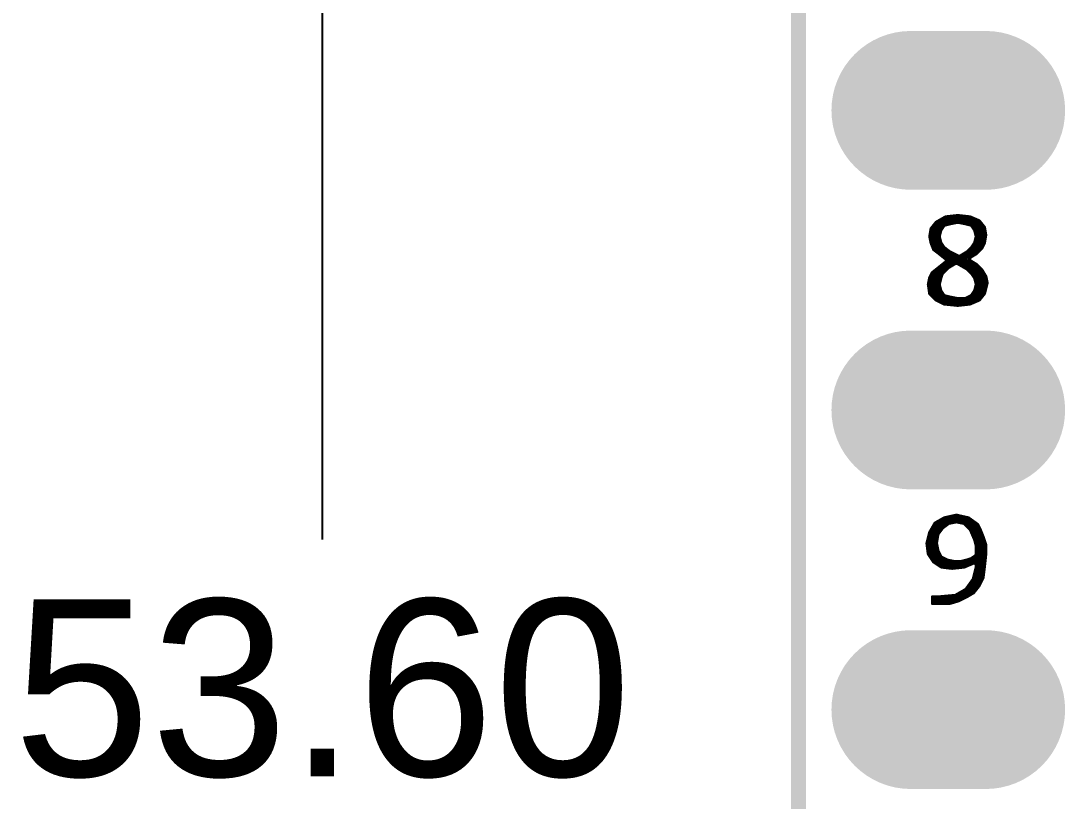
# Model space of a CAD drawing. Extents: x 18.8 to 58.3, y 22.4 to 94.7.
# Drawn here: x 18.81 to 27.66, y 51.25 to 57.86 of the extents above; entities that cross this region are included whole.
import ezdxf

# ---------------------------------------------------------------- set-up
doc = ezdxf.new("R2010")
doc.units = 0
doc.header["$MEASUREMENT"] = 0
doc.layers.get('0').update_dxf_attribs({"linetype": 'CONTINUOUS'})
doc.layers.get('Defpoints').update_dxf_attribs({"linetype": 'CONTINUOUS'})
doc.layers.add('SILKTOP_PHO', color=251, linetype='CONTINUOUS')
doc.layers.add('SOLDERTOP_PHO', color=7, linetype='CONTINUOUS')
doc.styles.get("Standard").update_dxf_attribs({"font": 'arial.ttf'})
doc.dimstyles.get("Standard").update_dxf_attribs({"dimtxt": 1.5, "dimasz": 1.5, "dimexe": 0.18, "dimexo": 0, "dimgap": 0.5, "dimtad": 0, "dimtih": 1, "dimtoh": 1, "dimzin": 0, "dimdsep": 46, "dimtxsty": 'Standard', "dimcen": 0.09, "dimadec": 0, "dimazin": 0, "dimtfac": 1, "dimtofl": 0, "dimtmove": 2, "dimatfit": 3, "dimfxl": 1, "dimtolj": 1, "dimtzin": 0, "dimarcsym": 0})

# ---------------------------------------------------------------- blocks, each defined once
blk = doc.blocks.new('ROUND_1')
at = {"const_width": 0.0127}
blk.add_lwpolyline([(-0.00635, 0, 1), (0.00635, 0, 1)], format="xyb", close=True, dxfattribs=at)
blk = doc.blocks.new('OBLONG_245')
at = {"const_width": 1.3462}
blk.add_lwpolyline([(0.3175, 0), (-0.3175, 0)], dxfattribs=at)
at = {"const_width": 0.6731}
for points in [[(-0.65405, 0, 1), (0.01905, 0, 1)], [(-0.01905, 0, 1), (0.65405, 0, 1)]]:
    blk.add_lwpolyline(points, format="xyb", close=True, dxfattribs=at)
blk = doc.blocks.new('*D70')
at = {"color": 0, "linetype": 'Continuous', "lineweight": -2}
for p, q in [((25.9319, 79.0001), (21.1826, 79.0001)), ((21.3626, 77.5001), (21.3626, 53.4664)), ((21.3626, 26.9), (21.3626, 50.9337)), ((25.9319, 25.4), (21.1826, 25.4))]:
    blk.add_line(p, q, dxfattribs=at)
at = {"color": 0, "linetype": 'Continuous'}
for points in [[(21.1126, 77.5001), (21.6126, 77.5001), (21.3626, 79.0001)], [(21.1126, 26.9), (21.6126, 26.9), (21.3626, 25.4)]]:
    blk.add_solid(points, dxfattribs=at)
at = {"layer": 'Defpoints', "color": 0, "linetype": 'Continuous'}
for p in [(25.9319, 79.0001), (21.3626, 25.4), (25.9319, 25.4)]:
    blk.add_point(p, dxfattribs=at)
at = {"color": 0, "linetype": 'Continuous', "insert": (21.3626, 52.2), "char_height": 1.5, "attachment_point": 5}
blk.add_mtext('\\A1;53.60', dxfattribs=at)

msp = doc.modelspace()

# ---------------------------------------------------------------- linework, layer by layer
at = {"layer": 'SILKTOP_PHO'}
for points, const_width in [([(25.4, 78.49997), (25.4, 25.900126)], 0.127), ([(26.750264, 56.21401), (26.646886, 56.20258)], 0.0254), ([(26.7208, 56.150256), (26.7208, 56.210708)], 0.0254), ([(26.7462, 56.155336), (26.7462, 56.213502)], 0.0254), ([(26.854404, 56.20258), (26.750264, 56.21401)], 0.0254), ([(26.7716, 56.152034), (26.7716, 56.211724)], 0.0254), ([(26.567638, 56.157368), (26.523442, 56.101996)], 0.0254), ([(26.543, 55.931562), (26.543, 56.12638)], 0.0254), ([(26.646886, 56.20258), (26.567638, 56.157368)], 0.0254), ([(26.5684, 55.907432), (26.5684, 56.157622)], 0.0254), ([(26.5938, 55.888382), (26.5938, 56.172354)], 0.0254), ([(26.608532, 56.090566), (26.632408, 56.12638)], 0.0254), ([(26.6192, 56.106822), (26.6192, 56.186832)], 0.0254), ([(26.632408, 56.12638), (26.639774, 56.131714)], 0.0254), ([(26.639774, 56.131714), (26.687526, 56.143652)], 0.0254), ([(26.6446, 56.132984), (26.6446, 56.20131)], 0.0254), ([(26.67, 56.139334), (26.67, 56.20512)], 0.0254), ([(26.687526, 56.143652), (26.688034, 56.143906)], 0.0254), ([(26.688034, 56.143906), (26.747724, 56.155844)], 0.0254), ([(26.6954, 56.145176), (26.6954, 56.207914)], 0.0254), ([(26.747724, 56.155844), (26.752804, 56.155844)], 0.0254), ([(26.752804, 56.155844), (26.812494, 56.143906)], 0.0254), ([(26.797, 56.146954), (26.797, 56.20893)], 0.0254), ([(26.812494, 56.143906), (26.813002, 56.143652)], 0.0254), ([(26.813002, 56.143652), (26.860754, 56.131714)], 0.0254), ([(26.8224, 56.141366), (26.8224, 56.206136)], 0.0254), ([(26.8478, 56.135016), (26.8478, 56.203342)], 0.0254), ([(26.933398, 56.168798), (26.854404, 56.20258)], 0.0254), ([(26.860754, 56.131714), (26.868374, 56.12638)], 0.0254), ([(26.868374, 56.12638), (26.89225, 56.090566)], 0.0254), ([(26.8732, 56.119268), (26.8732, 56.194452)], 0.0254), ([(26.8986, 56.068214), (26.8986, 56.18353)], 0.0254), ([(26.924, 55.905146), (26.924, 56.172608)], 0.0254), ([(26.977086, 56.113934), (26.933398, 56.168798)], 0.0254), ([(26.9494, 55.930546), (26.9494, 56.148732)], 0.0254), ([(26.523442, 56.101996), (26.51252, 56.035956)], 0.0254), ([(26.51252, 56.035956), (26.523696, 55.979822)], 0.0254), ([(26.5176, 56.010556), (26.5176, 56.06669)], 0.0254), ([(26.594816, 56.039004), (26.606754, 56.086756)], 0.0254), ([(26.594816, 56.032654), (26.594816, 56.039004)], 0.0254), ([(26.606754, 56.086756), (26.608532, 56.090566)], 0.0254), ([(26.89225, 56.090566), (26.894028, 56.086756)], 0.0254), ([(26.894028, 56.086756), (26.905966, 56.039004)], 0.0254), ([(26.905966, 56.039004), (26.905966, 56.032654)], 0.0254), ([(26.9748, 55.975758), (26.9748, 56.116982)], 0.0254), ([(26.976832, 55.980076), (26.988262, 56.04764)], 0.0254), ([(26.988262, 56.04764), (26.977086, 56.113934)], 0.0254), ([(26.523696, 55.979822), (26.545794, 55.92445)], 0.0254), ([(26.606754, 55.984902), (26.594816, 56.032654)], 0.0254), ([(26.608532, 55.981092), (26.606754, 55.984902)], 0.0254), ([(26.632408, 55.945278), (26.608532, 55.981092)], 0.0254), ([(26.6192, 55.868062), (26.6192, 55.964836)], 0.0254), ([(26.635202, 55.941976), (26.632408, 55.945278)], 0.0254), ([(26.868374, 55.945278), (26.86685, 55.943246)], 0.0254), ([(26.89225, 55.981092), (26.868374, 55.945278)], 0.0254), ([(26.8732, 55.868824), (26.8732, 55.95239)], 0.0254), ([(26.894028, 55.984902), (26.89225, 55.981092)], 0.0254), ([(26.905966, 56.032654), (26.894028, 55.984902)], 0.0254), ([(26.8986, 55.884064), (26.8986, 56.003444)], 0.0254), ([(26.954734, 55.93588), (26.976832, 55.980076)], 0.0254), ([(26.545794, 55.92445), (26.590752, 55.890668)], 0.0254), ([(26.590752, 55.890668), (26.591006, 55.890414)], 0.0254), ([(26.591006, 55.890414), (26.650696, 55.842662)], 0.0254), ([(26.682954, 55.906162), (26.635202, 55.941976)], 0.0254), ([(26.6446, 55.847742), (26.6446, 55.935118)], 0.0254), ([(26.67, 55.770526), (26.67, 55.916068)], 0.0254), ([(26.684986, 55.905146), (26.682954, 55.906162)], 0.0254), ([(26.756614, 55.869332), (26.684986, 55.905146)], 0.0254), ([(26.6954, 55.78602), (26.6954, 55.899812)], 0.0254), ([(26.7208, 55.80126), (26.7208, 55.887112)], 0.0254), ([(26.7462, 55.807102), (26.7462, 55.874412)], 0.0254), ([(26.768806, 55.869586), (26.756614, 55.869332)], 0.0254), ([(26.828496, 55.905654), (26.768806, 55.869586)], 0.0254), ([(26.7716, 55.792624), (26.7716, 55.871364)], 0.0254), ([(26.797, 55.778146), (26.797, 55.886604)], 0.0254), ([(26.8224, 55.763668), (26.8224, 55.901844)], 0.0254), ([(26.831036, 55.907432), (26.828496, 55.905654)], 0.0254), ([(26.86685, 55.943246), (26.831036, 55.907432)], 0.0254), ([(26.8478, 55.852568), (26.8478, 55.924196)], 0.0254), ([(26.851356, 55.855616), (26.909522, 55.890668)], 0.0254), ([(26.909522, 55.890668), (26.954734, 55.93588)], 0.0254), ([(26.650696, 55.82285), (26.533602, 55.729124)], 0.0254), ([(26.5938, 55.483506), (26.5938, 55.777384)], 0.0254), ([(26.6192, 55.718456), (26.6192, 55.797704)], 0.0254), ([(26.621994, 55.72252), (26.669746, 55.770272)], 0.0254), ([(26.6446, 55.745126), (26.6446, 55.818024)], 0.0254), ([(26.650696, 55.842662), (26.650696, 55.82285)], 0.0254), ([(26.669746, 55.770272), (26.672032, 55.77205)], 0.0254), ([(26.672032, 55.77205), (26.731722, 55.807864)], 0.0254), ([(26.731722, 55.807864), (26.744676, 55.808118)], 0.0254), ([(26.744676, 55.808118), (26.828242, 55.760366)], 0.0254), ([(26.8478, 55.741316), (26.8478, 55.83682)], 0.0254), ([(26.851356, 55.833772), (26.851356, 55.855616)], 0.0254), ([(26.909522, 55.798974), (26.851356, 55.833772)], 0.0254), ([(26.8732, 55.713122), (26.8732, 55.820818)], 0.0254), ([(26.8986, 55.662322), (26.8986, 55.805578)], 0.0254), ([(26.955242, 55.753254), (26.909522, 55.798974)], 0.0254), ([(26.924, 55.492904), (26.924, 55.784496)], 0.0254), ([(26.511758, 55.685436), (26.500582, 55.629556)], 0.0254), ([(26.533602, 55.729124), (26.511758, 55.685436)], 0.0254), ([(26.5176, 55.546244), (26.5176, 55.69712)], 0.0254), ([(26.543, 55.520844), (26.543, 55.736744)], 0.0254), ([(26.5684, 55.496206), (26.5684, 55.757064)], 0.0254), ([(26.594816, 55.632858), (26.606754, 55.68061)], 0.0254), ([(26.606754, 55.68061), (26.607008, 55.681626)], 0.0254), ([(26.607008, 55.681626), (26.618946, 55.71744)], 0.0254), ([(26.618946, 55.71744), (26.621994, 55.72252)], 0.0254), ([(26.828242, 55.760366), (26.831036, 55.758334)], 0.0254), ([(26.831036, 55.758334), (26.86685, 55.72252)], 0.0254), ([(26.86685, 55.72252), (26.868374, 55.720488)], 0.0254), ([(26.868374, 55.720488), (26.89225, 55.684674)], 0.0254), ([(26.89225, 55.684674), (26.894028, 55.68061)], 0.0254), ([(26.894028, 55.68061), (26.905966, 55.632858)], 0.0254), ([(26.9494, 55.517034), (26.9494, 55.759096)], 0.0254), ([(26.989024, 55.696866), (26.955242, 55.753254)], 0.0254), ([(26.9748, 55.548784), (26.9748, 55.720488)], 0.0254), ([(26.999946, 55.642002), (26.989024, 55.696866)], 0.0254), ([(26.500582, 55.629556), (26.511504, 55.55234)], 0.0254), ([(26.594816, 55.626762), (26.594816, 55.632858)], 0.0254), ([(26.606754, 55.57901), (26.594816, 55.626762)], 0.0254), ([(26.905966, 55.626762), (26.894028, 55.57901)], 0.0254), ([(26.8986, 55.481982), (26.8986, 55.597552)], 0.0254), ([(26.905966, 55.632858), (26.905966, 55.626762)], 0.0254), ([(26.977594, 55.552086), (26.999946, 55.642002)], 0.0254), ([(26.511504, 55.55234), (26.566876, 55.496968)], 0.0254), ([(26.608532, 55.574946), (26.606754, 55.57901)], 0.0254), ([(26.632408, 55.539132), (26.608532, 55.574946)], 0.0254), ([(26.6192, 55.470806), (26.6192, 55.558944)], 0.0254), ([(26.639774, 55.534052), (26.632408, 55.539132)], 0.0254), ([(26.687526, 55.522114), (26.639774, 55.534052)], 0.0254), ([(26.6446, 55.46217), (26.6446, 55.532782)], 0.0254), ([(26.67, 55.45963), (26.67, 55.526432)], 0.0254), ([(26.688034, 55.52186), (26.687526, 55.522114)], 0.0254), ([(26.747724, 55.509922), (26.688034, 55.52186)], 0.0254), ([(26.6954, 55.45709), (26.6954, 55.520336)], 0.0254), ([(26.7208, 55.45455), (26.7208, 55.515256)], 0.0254), ([(26.7462, 55.45201), (26.7462, 55.510176)], 0.0254), ([(26.750264, 55.509668), (26.747724, 55.509922)], 0.0254), ([(26.809954, 55.509668), (26.750264, 55.509668)], 0.0254), ([(26.7716, 55.454042), (26.7716, 55.509668)], 0.0254), ([(26.797, 55.456836), (26.797, 55.509668)], 0.0254), ([(26.815796, 55.510938), (26.809954, 55.509668)], 0.0254), ([(26.863548, 55.534814), (26.815796, 55.510938)], 0.0254), ([(26.8224, 55.45963), (26.8224, 55.514494)], 0.0254), ([(26.8478, 55.462424), (26.8478, 55.527194)], 0.0254), ([(26.868374, 55.539132), (26.863548, 55.534814)], 0.0254), ([(26.89225, 55.574946), (26.868374, 55.539132)], 0.0254), ([(26.8732, 55.47106), (26.8732, 55.546498)], 0.0254), ([(26.894028, 55.57901), (26.89225, 55.574946)], 0.0254), ([(26.933398, 55.496968), (26.977594, 55.552086)], 0.0254), ([(26.566876, 55.496968), (26.63444, 55.463186)], 0.0254), ([(26.63444, 55.463186), (26.750264, 55.451502)], 0.0254), ([(26.750264, 55.451502), (26.854404, 55.463186)], 0.0254), ([(26.854404, 55.463186), (26.933398, 55.496968)], 0.0254), ([(26.635456, 53.650896), (26.556716, 53.605938)], 0.0254), ([(26.738326, 53.673756), (26.635456, 53.650896)], 0.0254), ([(26.6446, 53.581554), (26.6446, 53.652928)], 0.0254), ([(26.67, 53.600604), (26.67, 53.65877)], 0.0254), ([(26.6954, 53.607716), (26.6954, 53.664358)], 0.0254), ([(26.7208, 53.612796), (26.7208, 53.669946)], 0.0254), ([(26.840688, 53.65115), (26.738326, 53.673756)], 0.0254), ([(26.7462, 53.614574), (26.7462, 53.672232)], 0.0254), ([(26.7716, 53.609494), (26.7716, 53.66639)], 0.0254), ([(26.797, 53.604414), (26.797, 53.660802)], 0.0254), ([(26.8224, 53.584856), (26.8224, 53.655214)], 0.0254), ([(26.919428, 53.594762), (26.840688, 53.65115)], 0.0254), ([(26.8478, 53.559456), (26.8478, 53.64607)], 0.0254), ([(26.556716, 53.605938), (26.511504, 53.526944)], 0.0254), ([(26.543, 53.280564), (26.543, 53.582062)], 0.0254), ([(26.5684, 53.262276), (26.5684, 53.612542)], 0.0254), ([(26.58491, 53.51526), (26.620724, 53.563266)], 0.0254), ([(26.5938, 53.527198), (26.5938, 53.62702)], 0.0254), ([(26.6192, 53.56098), (26.6192, 53.641752)], 0.0254), ([(26.620724, 53.563266), (26.623264, 53.565806)], 0.0254), ([(26.623264, 53.565806), (26.671016, 53.60162)], 0.0254), ([(26.671016, 53.60162), (26.676096, 53.603906)], 0.0254), ([(26.676096, 53.603906), (26.735786, 53.615844)], 0.0254), ([(26.735786, 53.615844), (26.740866, 53.615844)], 0.0254), ([(26.740866, 53.615844), (26.800556, 53.603906)], 0.0254), ([(26.800556, 53.603906), (26.80716, 53.60035)], 0.0254), ([(26.80716, 53.60035), (26.854912, 53.552598)], 0.0254), ([(26.8732, 53.511958), (26.8732, 53.627782)], 0.0254), ([(26.8986, 53.444648), (26.8986, 53.609748)], 0.0254), ([(26.94178, 53.550312), (26.919428, 53.594762)], 0.0254), ([(26.924, 53.064664), (26.924, 53.585618)], 0.0254), ([(26.511504, 53.526944), (26.488644, 53.43525)], 0.0254), ([(26.5176, 53.318664), (26.5176, 53.537612)], 0.0254), ([(26.570686, 53.438298), (26.582624, 53.509926)], 0.0254), ([(26.582624, 53.509926), (26.58491, 53.51526)], 0.0254), ([(26.854912, 53.552598), (26.857452, 53.548534)], 0.0254), ([(26.857452, 53.548534), (26.893266, 53.464968)], 0.0254), ([(26.965148, 53.491384), (26.94178, 53.550312)], 0.0254), ([(26.9494, 53.110384), (26.9494, 53.531008)], 0.0254), ([(26.988262, 53.422042), (26.965148, 53.491384)], 0.0254), ([(26.488644, 53.43525), (26.49982, 53.34508)], 0.0254), ([(26.4922, 53.406548), (26.4922, 53.449728)], 0.0254), ([(26.570432, 53.436012), (26.570686, 53.438298)], 0.0254), ([(26.570686, 53.433726), (26.570432, 53.436012)], 0.0254), ([(26.582624, 53.374036), (26.570686, 53.433726)], 0.0254), ([(26.893266, 53.464968), (26.894028, 53.46319)], 0.0254), ([(26.894028, 53.46319), (26.905966, 53.415438)], 0.0254), ([(26.905966, 53.415438), (26.90622, 53.412136)], 0.0254), ([(26.90622, 53.412136), (26.90622, 53.340508)], 0.0254), ([(26.9748, 53.220874), (26.9748, 53.462936)], 0.0254), ([(26.988262, 53.34127), (26.988262, 53.422042)], 0.0254), ([(26.49982, 53.34508), (26.544524, 53.278024)], 0.0254), ([(26.58364, 53.370734), (26.582624, 53.374036)], 0.0254), ([(26.607516, 53.322982), (26.58364, 53.370734)], 0.0254), ([(26.5938, 53.245258), (26.5938, 53.350668)], 0.0254), ([(26.613358, 53.317394), (26.607516, 53.322982)], 0.0254), ([(26.66111, 53.293518), (26.613358, 53.317394)], 0.0254), ([(26.6192, 53.232558), (26.6192, 53.314346)], 0.0254), ([(26.6446, 53.229256), (26.6446, 53.301646)], 0.0254), ([(26.664158, 53.292248), (26.66111, 53.293518)], 0.0254), ([(26.723848, 53.28031), (26.664158, 53.292248)], 0.0254), ([(26.67, 53.226208), (26.67, 53.291232)], 0.0254), ([(26.82494, 53.292502), (26.777188, 53.280564)], 0.0254), ([(26.8224, 53.240432), (26.8224, 53.29174)], 0.0254), ([(26.825956, 53.292756), (26.82494, 53.292502)], 0.0254), ([(26.86177, 53.304694), (26.825956, 53.292756)], 0.0254), ([(26.8478, 53.2511), (26.8478, 53.300122)], 0.0254), ([(26.864818, 53.306218), (26.86177, 53.304694)], 0.0254), ([(26.900632, 53.330094), (26.864818, 53.306218)], 0.0254), ([(26.8732, 53.262022), (26.8732, 53.311806)], 0.0254), ([(26.8986, 53.268626), (26.8986, 53.32857)], 0.0254), ([(26.90622, 53.340508), (26.900632, 53.330094)], 0.0254), ([(26.976578, 53.23459), (26.988262, 53.34127)], 0.0254), ([(26.544524, 53.278024), (26.61158, 53.23332)], 0.0254), ([(26.61158, 53.23332), (26.702766, 53.222144)], 0.0254), ([(26.6954, 53.222906), (26.6954, 53.286152)], 0.0254), ([(26.702766, 53.222144), (26.806652, 53.233574)], 0.0254), ([(26.7208, 53.224176), (26.7208, 53.281072)], 0.0254), ([(26.726388, 53.280056), (26.723848, 53.28031)], 0.0254), ([(26.77414, 53.280056), (26.726388, 53.280056)], 0.0254), ([(26.7462, 53.22697), (26.7462, 53.280056)], 0.0254), ([(26.7716, 53.229764), (26.7716, 53.280056)], 0.0254), ([(26.777188, 53.280564), (26.77414, 53.280056)], 0.0254), ([(26.797, 53.232558), (26.797, 53.28539)], 0.0254), ([(26.806652, 53.233574), (26.888694, 53.268626)], 0.0254), ([(26.905966, 53.230018), (26.88209, 53.134514)], 0.0254), ([(26.888694, 53.268626), (26.90622, 53.256942)], 0.0254), ([(26.8986, 53.032914), (26.8986, 53.200808)], 0.0254), ([(26.90622, 53.233066), (26.905966, 53.230018)], 0.0254), ([(26.90622, 53.256942), (26.90622, 53.233066)], 0.0254), ([(26.964894, 53.141372), (26.976578, 53.23459)], 0.0254), ([(26.880058, 53.130196), (26.820368, 53.04663)], 0.0254), ([(26.8732, 53.008784), (26.8732, 53.120544)], 0.0254), ([(26.88209, 53.134514), (26.880058, 53.130196)], 0.0254), ([(26.930604, 53.072792), (26.964894, 53.141372)], 0.0254), ([(26.816304, 53.043074), (26.732738, 52.995322)], 0.0254), ([(26.797, 52.966112), (26.797, 53.031898)], 0.0254), ([(26.820368, 53.04663), (26.816304, 53.043074)], 0.0254), ([(26.8224, 52.978812), (26.8224, 53.049424)], 0.0254), ([(26.8478, 52.993544), (26.8478, 53.084984)], 0.0254), ([(26.885138, 53.015896), (26.930604, 53.072792)], 0.0254), ([(26.59507, 52.981606), (26.536142, 52.981606)], 0.0254), ([(26.536142, 52.981606), (26.536142, 52.92344)], 0.0254), ([(26.543, 52.92344), (26.543, 52.981606)], 0.0254), ([(26.5684, 52.92344), (26.5684, 52.981606)], 0.0254), ([(26.5938, 52.92344), (26.5938, 52.981606)], 0.0254), ([(26.59634, 52.981606), (26.59507, 52.981606)], 0.0254), ([(26.727658, 52.993544), (26.59634, 52.981606)], 0.0254), ([(26.6192, 52.92344), (26.6192, 52.983892)], 0.0254), ([(26.6446, 52.92344), (26.6446, 52.986178)], 0.0254), ([(26.67, 52.92344), (26.67, 52.988464)], 0.0254), ([(26.676858, 52.92344), (26.75763, 52.946554)], 0.0254), ([(26.6954, 52.928774), (26.6954, 52.99075)], 0.0254), ([(26.7208, 52.935886), (26.7208, 52.993036)], 0.0254), ([(26.732738, 52.995322), (26.727658, 52.993544)], 0.0254), ([(26.7462, 52.943252), (26.7462, 53.002942)], 0.0254), ([(26.75763, 52.946554), (26.827734, 52.981606)], 0.0254), ([(26.7716, 52.953412), (26.7716, 53.01742)], 0.0254), ([(26.827734, 52.981606), (26.885138, 53.015896)], 0.0254), ([(26.536142, 52.92344), (26.676858, 52.92344)], 0.0254)]:
    msp.add_lwpolyline(points, dxfattribs=dict(at, const_width=const_width))
at = {"layer": 'SOLDERTOP_PHO', "const_width": 0.127}
msp.add_lwpolyline([(25.4, 78.49997), (25.4, 25.900126)], dxfattribs=at)

# ---------------------------------------------------------------- block references
at = {"layer": 'SILKTOP_PHO'}
for p in [(26.7208, 56.210708), (26.7462, 56.213502), (26.750264, 56.21401), (26.7716, 56.211724), (26.543, 56.12638), (26.567638, 56.157368), (26.5684, 56.157622), (26.5938, 56.172354), (26.6192, 56.186832), (26.632408, 56.12638), (26.639774, 56.131714), (26.6446, 56.20131), (26.6446, 56.132984), (26.646886, 56.20258), (26.67, 56.20512), (26.67, 56.139334), (26.687526, 56.143652), (26.688034, 56.143906), (26.6954, 56.207914), (26.6954, 56.145176), (26.7208, 56.150256), (26.7462, 56.155336), (26.747724, 56.155844), (26.752804, 56.155844), (26.7716, 56.152034), (26.797, 56.20893), (26.797, 56.146954), (26.812494, 56.143906), (26.813002, 56.143652), (26.8224, 56.206136), (26.8224, 56.141366), (26.8478, 56.203342), (26.8478, 56.135016), (26.854404, 56.20258), (26.860754, 56.131714), (26.868374, 56.12638), (26.8732, 56.194452), (26.8986, 56.18353), (26.924, 56.172608), (26.933398, 56.168798), (26.9494, 56.148732), (26.51252, 56.035956), (26.5176, 56.06669), (26.523442, 56.101996), (26.594816, 56.039004), (26.606754, 56.086756), (26.608532, 56.090566), (26.6192, 56.106822), (26.8732, 56.119268), (26.89225, 56.090566), (26.894028, 56.086756), (26.8986, 56.068214), (26.905966, 56.039004), (26.9748, 56.116982), (26.977086, 56.113934), (26.988262, 56.04764), (26.5176, 56.010556), (26.523696, 55.979822), (26.594816, 56.032654), (26.606754, 55.984902), (26.608532, 55.981092), (26.6192, 55.964836), (26.632408, 55.945278), (26.868374, 55.945278), (26.8732, 55.95239), (26.89225, 55.981092), (26.894028, 55.984902), (26.8986, 56.003444), (26.905966, 56.032654), (26.905966, 56.032654), (26.9748, 55.975758), (26.976832, 55.980076), (26.543, 55.931562), (26.545794, 55.92445), (26.5684, 55.907432), (26.590752, 55.890668), (26.591006, 55.890414), (26.5938, 55.888382), (26.6192, 55.868062), (26.635202, 55.941976), (26.6446, 55.935118), (26.67, 55.916068), (26.682954, 55.906162), (26.684986, 55.905146), (26.6954, 55.899812), (26.7208, 55.887112), (26.7462, 55.874412), (26.756614, 55.869332), (26.768806, 55.869586), (26.7716, 55.871364), (26.797, 55.886604), (26.8224, 55.901844), (26.828496, 55.905654), (26.831036, 55.907432), (26.8478, 55.924196), (26.86685, 55.943246), (26.8732, 55.868824), (26.8986, 55.884064), (26.909522, 55.890668), (26.924, 55.905146), (26.9494, 55.930546), (26.954734, 55.93588), (26.5938, 55.777384), (26.6192, 55.797704), (26.6446, 55.847742), (26.6446, 55.818024), (26.650696, 55.842662), (26.650696, 55.82285), (26.669746, 55.770272), (26.67, 55.770526), (26.672032, 55.77205), (26.6954, 55.78602), (26.7208, 55.80126), (26.731722, 55.807864), (26.744676, 55.808118), (26.7462, 55.807102), (26.7716, 55.792624), (26.797, 55.778146), (26.8478, 55.852568), (26.8478, 55.83682), (26.851356, 55.855616), (26.851356, 55.833772), (26.8732, 55.820818), (26.8986, 55.805578), (26.909522, 55.798974), (26.924, 55.784496), (26.511758, 55.685436), (26.5176, 55.69712), (26.533602, 55.729124), (26.543, 55.736744), (26.5684, 55.757064), (26.606754, 55.68061), (26.607008, 55.681626), (26.618946, 55.71744), (26.6192, 55.718456), (26.621994, 55.72252), (26.6446, 55.745126), (26.8224, 55.763668), (26.828242, 55.760366), (26.831036, 55.758334), (26.8478, 55.741316), (26.86685, 55.72252), (26.868374, 55.720488), (26.8732, 55.713122), (26.89225, 55.684674), (26.894028, 55.68061), (26.9494, 55.759096), (26.955242, 55.753254), (26.9748, 55.720488), (26.989024, 55.696866), (26.500582, 55.629556), (26.594816, 55.632858), (26.594816, 55.626762), (26.8986, 55.662322), (26.8986, 55.597552), (26.905966, 55.632858), (26.905966, 55.626762), (26.905966, 55.626762), (26.999946, 55.642002), (26.999946, 55.642002), (26.511504, 55.55234), (26.5176, 55.546244), (26.543, 55.520844), (26.606754, 55.57901), (26.608532, 55.574946), (26.6192, 55.558944), (26.632408, 55.539132), (26.639774, 55.534052), (26.6446, 55.532782), (26.67, 55.526432), (26.687526, 55.522114), (26.688034, 55.52186), (26.6954, 55.520336), (26.7208, 55.515256), (26.7462, 55.510176), (26.747724, 55.509922), (26.750264, 55.509668), (26.7716, 55.509668), (26.797, 55.509668), (26.809954, 55.509668), (26.815796, 55.510938), (26.8224, 55.514494), (26.8478, 55.527194), (26.863548, 55.534814), (26.868374, 55.539132), (26.8732, 55.546498), (26.89225, 55.574946), (26.894028, 55.57901), (26.9494, 55.517034), (26.9748, 55.548784), (26.977594, 55.552086), (26.566876, 55.496968), (26.5684, 55.496206), (26.5938, 55.483506), (26.6192, 55.470806), (26.63444, 55.463186), (26.6446, 55.46217), (26.67, 55.45963), (26.6954, 55.45709), (26.7208, 55.45455), (26.7462, 55.45201), (26.750264, 55.451502), (26.7716, 55.454042), (26.797, 55.456836), (26.8224, 55.45963), (26.8478, 55.462424), (26.854404, 55.463186), (26.8732, 55.47106), (26.8986, 55.481982), (26.924, 55.492904), (26.933398, 55.496968), (26.635456, 53.650896), (26.6446, 53.652928), (26.67, 53.65877), (26.6954, 53.664358), (26.7208, 53.669946), (26.738326, 53.673756), (26.7462, 53.672232), (26.7716, 53.66639), (26.797, 53.660802), (26.8224, 53.655214), (26.840688, 53.65115), (26.8478, 53.64607), (26.543, 53.582062), (26.556716, 53.605938), (26.5684, 53.612542), (26.5938, 53.62702), (26.6192, 53.641752), (26.6192, 53.56098), (26.620724, 53.563266), (26.623264, 53.565806), (26.6446, 53.581554), (26.67, 53.600604), (26.671016, 53.60162), (26.676096, 53.603906), (26.6954, 53.607716), (26.7208, 53.612796), (26.735786, 53.615844), (26.740866, 53.615844), (26.7462, 53.614574), (26.7716, 53.609494), (26.797, 53.604414), (26.800556, 53.603906), (26.80716, 53.60035), (26.8224, 53.584856), (26.8478, 53.559456), (26.8732, 53.627782), (26.8986, 53.609748), (26.919428, 53.594762), (26.924, 53.585618), (26.511504, 53.526944), (26.5176, 53.537612), (26.582624, 53.509926), (26.58491, 53.51526), (26.5938, 53.527198), (26.854912, 53.552598), (26.857452, 53.548534), (26.8732, 53.511958), (26.94178, 53.550312), (26.9494, 53.531008), (26.965148, 53.491384), (26.488644, 53.43525), (26.4922, 53.449728), (26.4922, 53.406548), (26.570432, 53.436012), (26.570686, 53.438298), (26.570686, 53.433726), (26.893266, 53.464968), (26.894028, 53.46319), (26.8986, 53.444648), (26.905966, 53.415438), (26.90622, 53.412136), (26.90622, 53.412136), (26.9748, 53.462936), (26.988262, 53.422042), (26.988262, 53.422042), (26.49982, 53.34508), (26.5176, 53.318664), (26.582624, 53.374036), (26.58364, 53.370734), (26.5938, 53.350668), (26.607516, 53.322982), (26.613358, 53.317394), (26.6192, 53.314346), (26.6446, 53.301646), (26.66111, 53.293518), (26.664158, 53.292248), (26.67, 53.291232), (26.8224, 53.29174), (26.82494, 53.292502), (26.825956, 53.292756), (26.8478, 53.300122), (26.86177, 53.304694), (26.864818, 53.306218), (26.8732, 53.311806), (26.8986, 53.32857), (26.900632, 53.330094), (26.90622, 53.340508), (26.988262, 53.34127), (26.543, 53.280564), (26.544524, 53.278024), (26.5684, 53.262276), (26.5938, 53.245258), (26.61158, 53.23332), (26.6192, 53.232558), (26.6446, 53.229256), (26.67, 53.226208), (26.6954, 53.286152), (26.6954, 53.222906), (26.702766, 53.222144), (26.7208, 53.281072), (26.7208, 53.224176), (26.723848, 53.28031), (26.726388, 53.280056), (26.7462, 53.280056), (26.7462, 53.22697), (26.7716, 53.280056), (26.7716, 53.229764), (26.77414, 53.280056), (26.777188, 53.280564), (26.797, 53.28539), (26.797, 53.232558), (26.806652, 53.233574), (26.8224, 53.240432), (26.8478, 53.2511), (26.8732, 53.262022), (26.888694, 53.268626), (26.8986, 53.268626), (26.8986, 53.200808), (26.905966, 53.230018), (26.90622, 53.256942), (26.90622, 53.233066), (26.9748, 53.220874), (26.976578, 53.23459), (26.8732, 53.120544), (26.880058, 53.130196), (26.88209, 53.134514), (26.964894, 53.141372), (26.797, 53.031898), (26.816304, 53.043074), (26.820368, 53.04663), (26.8224, 53.049424), (26.8478, 53.084984), (26.8986, 53.032914), (26.924, 53.064664), (26.930604, 53.072792), (26.9494, 53.110384), (26.536142, 52.981606), (26.543, 52.981606), (26.5684, 52.981606), (26.5938, 52.981606), (26.59507, 52.981606), (26.59634, 52.981606), (26.6192, 52.983892), (26.6446, 52.986178), (26.67, 52.988464), (26.6954, 52.99075), (26.7208, 52.993036), (26.7208, 52.935886), (26.727658, 52.993544), (26.732738, 52.995322), (26.7462, 53.002942), (26.7462, 52.943252), (26.75763, 52.946554), (26.7716, 53.01742), (26.7716, 52.953412), (26.797, 52.966112), (26.8224, 52.978812), (26.827734, 52.981606), (26.8478, 52.993544), (26.8732, 53.008784), (26.885138, 53.015896), (26.536142, 52.92344), (26.543, 52.92344), (26.5684, 52.92344), (26.5938, 52.92344), (26.6192, 52.92344), (26.6446, 52.92344), (26.67, 52.92344), (26.676858, 52.92344), (26.6954, 52.928774)]:
    msp.add_blockref('ROUND_1', p, dxfattribs=at)
at = {"layer": 'SOLDERTOP_PHO'}
for p in [(26.67, 57.105042), (26.67, 54.565042), (26.67, 52.025042)]:
    msp.add_blockref('OBLONG_245', p, dxfattribs=at)

# ---------------------------------------------------------------- dimensions: what is measured, and where the dimension line sits
at = {"linetype": 'Continuous'}
dim = msp.add_linear_dim(base=(21.362579, 25.4), p1=(25.931876, 79.000096), p2=(25.931876, 25.4), angle=90, dimstyle='Standard', dxfattribs=at)
dim.commit()
dim.dimension.update_dxf_attribs({"geometry": '*D70', "text_midpoint": (21.362579, 52.200048)})

doc.saveas('drawing.dxf')
